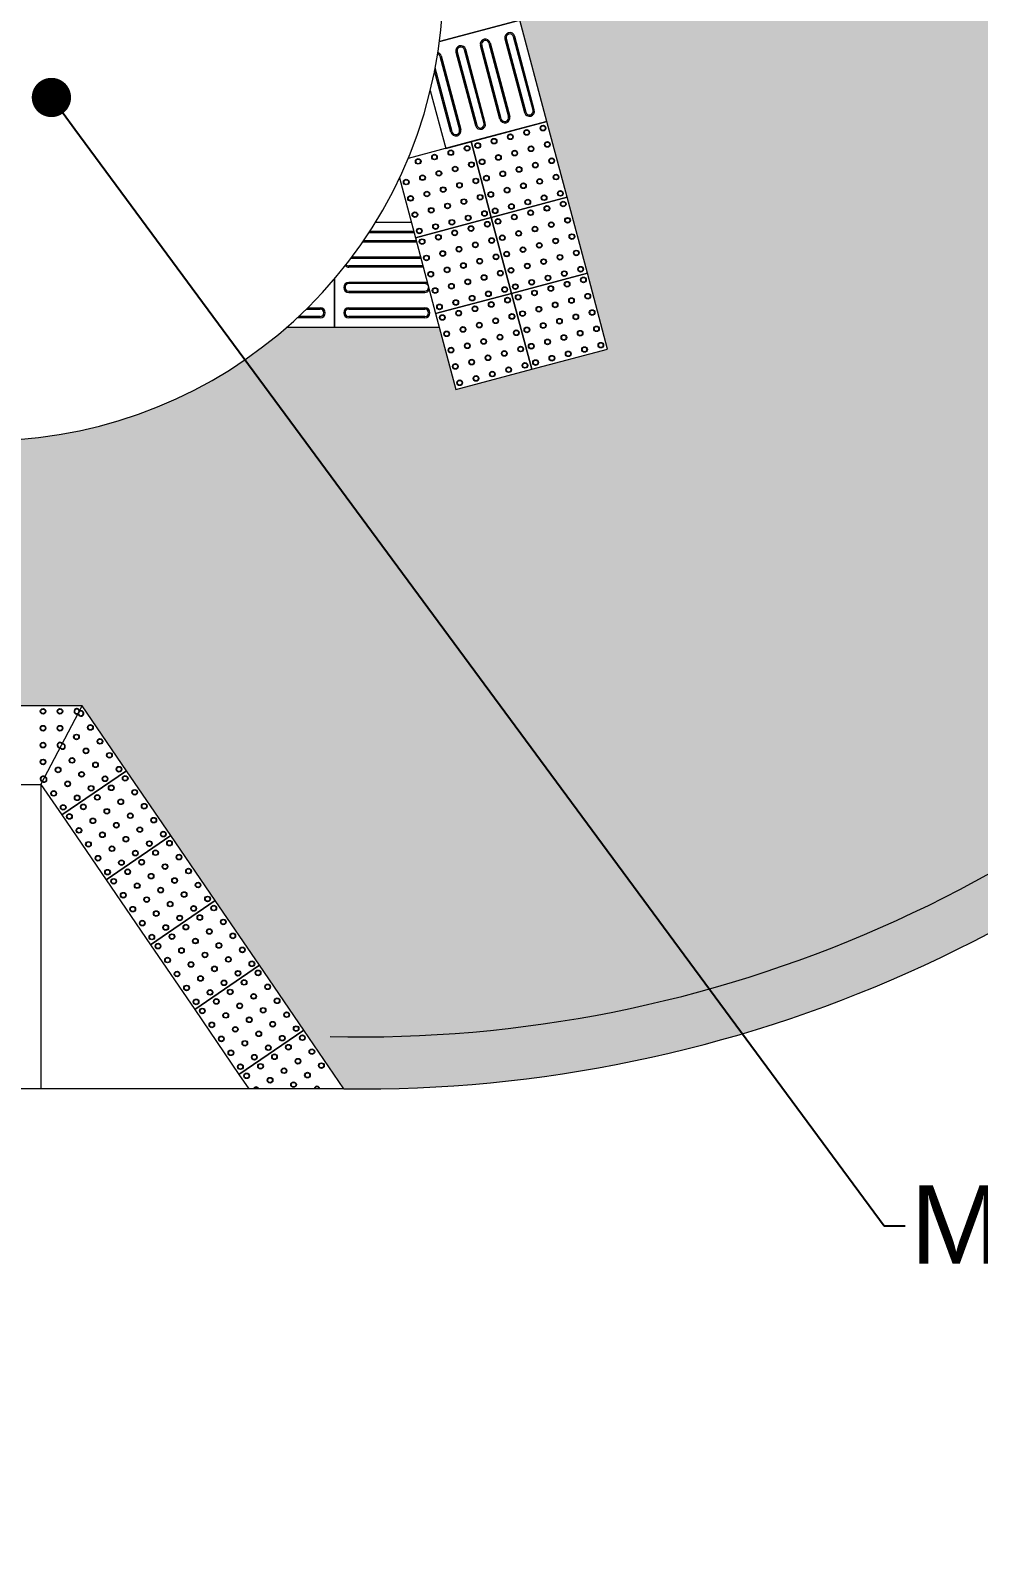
# Model space of a CAD drawing. Header units: millimetres. Extents: x -9997 to 44619, y -1295 to 91103.
# Drawn here: x 38626 to 38988, y 29958 to 30538 of the extents above; entities that cross this region are included whole.
import ezdxf
from ezdxf import colors
from ezdxf.entities.mleader import LeaderData, LeaderLine
from ezdxf.math import Vec2, Vec3

# ---------------------------------------------------------------- set-up
doc = ezdxf.new("R2010")
doc.units = ezdxf.units.MM
doc.header["$LTSCALE"] = 0.1
doc.layers.get('0').update_dxf_attribs({"lineweight": 5})
for name, color, linetype, lineweight in [('alvenaria', 5, 'Continuous', 9), ('alvenaria longe', 253, 'Continuous', 0), ('escada', 1, 'Continuous', 0)]:
    doc.layers.add(name, color=color, linetype=linetype, lineweight=lineweight)
doc.layers.add('indicação', color=3, linetype='Continuous')
doc.styles.get("Standard").update_dxf_attribs({"font": 'arial.ttf'})

# ---------------------------------------------------------------- blocks, each defined once
blk = doc.blocks.new('_Dot')
at = {"color": 0, "linetype": 'ByBlock', "lineweight": -2}
blk.add_line((-0.5, 0), (-1, 0), dxfattribs=at)
at = {"color": 0, "linetype": 'ByBlock', "const_width": 0.5}
blk.add_lwpolyline([(-0.25, 0, 1), (0.25, 0, 1)], format="xyb", close=True, dxfattribs=at)

msp = doc.modelspace()

# ---------------------------------------------------------------- hatches: boundary and pattern name
at = {"linetype": 'ByBlock', "true_color": 0xc7c8ca}
h = msp.add_hatch(dxfattribs=at)
h.set_pattern_fill('AR-BRSTD', color=9, scale=0.12, angle=90)
h.paths.add_polyline_path([(35971.007, 30529.035), (35986.007, 30529.035), (35986.007, 30532.119), (36016.008, 30532.119), (36046.008, 30532.119), (36076.008, 30532.119), (36106.008, 30532.119), (36136.008, 30532.119), (36166.008, 30532.119), (36196.008, 30532.119), (36226.008, 30532.119), (36256.007, 30532.119), (36271.008, 30529.035), (36271.008, 30368.22), (36303.021, 30368.22), (36343.021, 30368.22), (36357.976, 30368.22), (36350.252, 30397.209), (36342.528, 30426.198), (36334.774, 30455.3), (36327.05, 30484.288), (36319.326, 30513.277), (36311.602, 30542.266), (36308.466, 30554.035), (35455.705, 30554.035), (35455.705, 30144.035), (36417.709, 30144.035), (36412.043, 30165.3), (36404.319, 30194.288), (36396.595, 30223.277), (36388.871, 30252.266), (36381.147, 30281.254), (36373.424, 30310.243), (36368.634, 30328.22), (36343.021, 30328.22), (36303.021, 30328.22), (36263.021, 30328.22), (36256.007, 30328.24), (36256.007, 30322.119), (36256.007, 30292.119), (36226.007, 30292.119), (36196.007, 30292.119), (36166.007, 30292.119), (36136.007, 30292.119), (36106.007, 30292.119), (36076.007, 30292.119), (36046.007, 30292.119), (36016.007, 30292.119), (35986.007, 30292.119), (35986.007, 30322.119), (35986.007, 30329.035), (35971.007, 30329.035)])
h.paths.add_polyline_path([(35870.145, 30324.174), (35870.145, 30184.174), (35630.145, 30184.174), (35630.145, 30324.174)], flags=16)
h.paths.add_polyline_path([(35850.145, 30304.174), (35850.145, 30204.174), (35650.145, 30204.174), (35650.145, 30304.174)], flags=0)
h.paths.add_polyline_path([(36426.491, 30554.035), (36339.513, 30554.035), (36340.591, 30549.99), (36348.315, 30521.001), (36356.039, 30492.012), (36363.762, 30463.024), (36371.486, 30434.035), (36379.241, 30404.933), (36386.964, 30375.944), (36394.688, 30346.955), (36401.981, 30319.586), (36427.594, 30319.586), (36467.594, 30319.586), (36488.958, 30319.586)])
h.paths.add_polyline_path([(36707.491, 30554.035), (36426.491, 30554.035), (36488.958, 30319.586), (36507.594, 30319.586), (36547.594, 30319.586), (36587.594, 30319.586), (36627.594, 30319.586), (36667.594, 30319.586), (36707.594, 30319.586), (36747.594, 30319.586), (36769.958, 30319.586)])
h.paths.add_polyline_path([(36499.616, 30279.586), (36467.594, 30279.586), (36427.594, 30279.586), (36412.639, 30279.586), (36417.86, 30259.99), (36425.584, 30231.001), (36433.308, 30202.012), (36441.032, 30173.024), (36448.756, 30144.035), (36495.733, 30144.035), (36525.075, 30184.035)])
h.paths.add_polyline_path([(36780.616, 30279.586), (36747.594, 30279.586), (36707.594, 30279.586), (36667.594, 30279.586), (36627.594, 30279.586), (36587.594, 30279.586), (36547.594, 30279.586), (36507.594, 30279.586), (36499.616, 30279.586), (36525.075, 30184.035), (36806.075, 30184.035)])
h.paths.add_polyline_path([(36843.978, 30368.22), (36836.254, 30397.209), (36828.53, 30426.197), (36820.806, 30455.186), (36813.082, 30484.175), (36805.358, 30513.163), (36797.634, 30542.152), (36794.468, 30554.035), (36707.491, 30554.035), (36769.958, 30319.586), (36787.594, 30319.586), (36827.594, 30319.586), (36856.936, 30319.586), (36851.702, 30339.232)])
h.paths.add_polyline_path([(36874.873, 30252.266), (36867.594, 30279.586), (36827.594, 30279.586), (36787.594, 30279.586), (36780.616, 30279.586), (36806.075, 30184.035), (36856.264, 30144.174), (36903.674, 30144.174), (36898.045, 30165.3), (36890.321, 30194.288), (36882.597, 30223.277)])
h.paths.add_polyline_path([(38546.938, 30385.275), (38546.938, 30393.086, -0.3078084), (38433.836, 30554.035), (36825.515, 30554.035), (36826.623, 30549.876), (36834.347, 30520.887), (36842.071, 30491.899), (36849.795, 30462.91), (36857.518, 30433.921), (36865.242, 30404.933), (36872.966, 30375.944), (36880.69, 30346.955), (36888.414, 30317.967), (36896.138, 30288.978), (36903.862, 30259.99), (36911.586, 30231.001), (36919.31, 30202.012), (36927.034, 30173.024), (36934.72, 30144.174), (38394.936, 30144.174), (38403.43, 30156.608), (38420.352, 30181.38), (38437.274, 30206.152), (38454.196, 30230.924), (38471.117, 30255.696), (38488.076, 30280.522), (38488.104, 30280.468), (38495.836, 30280.468), (38525.836, 30280.468), (38546.938, 30280.468), (38546.938, 30305.275), (38546.938, 30345.275)])
h.paths.add_polyline_path([(37074.936, 30324.174), (37314.936, 30324.174), (37314.936, 30184.174), (37074.936, 30184.174)], flags=16)
h.paths.add_polyline_path([(37094.936, 30304.174), (37294.936, 30304.174), (37294.936, 30204.174), (37094.936, 30204.174)], flags=0)
h.paths.add_polyline_path([(37814.936, 30324.174), (37814.936, 30184.174), (37574.936, 30184.174), (37574.936, 30324.174)], flags=16)
h.paths.add_polyline_path([(37594.936, 30304.174), (37794.936, 30304.174), (37794.936, 30204.174), (37594.936, 30204.174)], flags=0)
h.paths.add_polyline_path([(37669.967, 30282.035), (37699.967, 30282.035), (37699.967, 30252.035), (37669.967, 30252.035)], flags=0)
h.paths.add_polyline_path([(38074.936, 30324.174), (38314.936, 30324.174), (38314.936, 30184.174), (38074.936, 30184.174)], flags=16)
h.paths.add_polyline_path([(38094.936, 30304.174), (38294.936, 30304.174), (38294.936, 30204.174), (38094.936, 30204.174)], flags=0)
h.paths.add_polyline_path([(39239.113, 30725.113), (39223.758, 30727.19), (39194.028, 30731.209), (39164.299, 30735.229), (39134.569, 30739.249), (39104.84, 30743.268), (39102.265, 30752.931), (39094.541, 30781.92), (39089.392, 30801.246), (39056.757, 30792.55), (39018.106, 30782.252), (38979.454, 30771.953), (38940.803, 30761.655), (38902.151, 30751.356), (38863.5, 30741.058), (38824.848, 30730.759), (38786.197, 30720.461), (38792.633, 30696.303), (38773.308, 30691.154), (38782.057, 30658.317), (38792.355, 30619.665), (38802.654, 30581.014), (38812.952, 30542.362), (38823.251, 30503.711), (38830.975, 30474.722), (38838.699, 30445.733), (38846.423, 30416.745), (38817.434, 30409.021), (38788.445, 30401.297), (38782.094, 30425.136), (38742.094, 30425.136), (38723.957, 30425.136, -0.0290874), (38707.908, 30412.652), (38885.284, 30172.328, 0.3809372)])
h.paths.add_polyline_path([(38707.908, 30412.652, -0.1839906), (38586.938, 30383.172), (38586.938, 30345.275), (38586.938, 30305.275), (38586.938, 30280.468), (38615.771, 30280.468), (38645.771, 30280.468), (38662.693, 30255.696), (38679.615, 30230.924), (38696.537, 30206.152), (38713.459, 30181.38), (38730.381, 30156.608), (38745.706, 30134.174, 0.0753172), (38897.909, 30155.221)])
h.paths.add_polyline_path([(39158.798, 30970.991), (39170.295, 30979.826), (38885.164, 32049.955), (38318.046, 32049.955), (38466.933, 31491.166, -0.3092385), (38600.144, 30991.208), (38669.536, 30730.773), (38679.269, 30733.366), (38717.921, 30743.664), (38711.484, 30767.822), (38740.473, 30775.546), (38769.462, 30783.269), (38775.898, 30759.112), (38814.55, 30769.411), (38853.201, 30779.709), (38891.853, 30790.008), (38930.504, 30800.306), (38969.156, 30810.605), (39007.807, 30820.903), (39046.459, 30831.202), (39079.093, 30839.897), (39071.369, 30868.886), (39063.646, 30897.875), (39087.434, 30916.154), (39111.222, 30934.433), (39135.01, 30952.712)])
at = {"layer": 'alvenaria', "linetype": 'ByBlock', "lineweight": 0, "true_color": 0xc7c8ca}
h = msp.add_hatch(color=9, dxfattribs=at)
h.dxf.hatch_style = 1
h.paths.add_polyline_path([(37074.936, 30324.174), (37074.936, 30184.174), (37314.936, 30184.174), (37314.936, 30324.174)])
h.paths.add_polyline_path([(37294.936, 30304.174), (37294.936, 30204.174), (37094.936, 30204.174), (37094.936, 30304.174)], flags=16)
h.paths.add_polyline_path([(35870.145, 30324.174), (35630.145, 30324.174), (35630.145, 30184.174), (35870.145, 30184.174)])
h.paths.add_polyline_path([(35850.145, 30204.174), (35650.145, 30204.174), (35650.145, 30304.174), (35850.145, 30304.174)], flags=16)
h.paths.add_polyline_path([(37574.936, 30324.174), (37574.936, 30184.174), (37814.936, 30184.174), (37814.936, 30324.174)])
h.paths.add_polyline_path([(37794.936, 30304.174), (37794.936, 30204.174), (37594.936, 30204.174), (37594.936, 30304.174)], flags=16)
h.paths.add_polyline_path([(37699.967, 30282.035), (37699.967, 30252.035), (37669.967, 30252.035), (37669.967, 30282.035)], flags=0)
h.paths.add_polyline_path([(38074.936, 30184.174), (38314.936, 30184.174), (38314.936, 30324.174), (38074.936, 30324.174)])
h.paths.add_polyline_path([(38094.936, 30304.174), (38294.936, 30304.174), (38294.936, 30204.174), (38094.936, 30204.174)], flags=16)
h.paths.add_polyline_path([(39259.807, 30721.559), (39259.598, 30722.343), (39253.487, 30723.17), (39239.113, 30725.113, -0.4686526), (38740.388, 30154.134), (38745.706, 30134.174, 0.46151)])
h.paths.add_polyline_path([(38905.862, 32049.955), (38885.164, 32049.955), (39170.295, 30979.826), (39182.586, 30989.271), (39187.476, 30993.028)])

# ---------------------------------------------------------------- linework, layer by layer
at = {"linetype": 'ByBlock', "lineweight": 0}
msp.add_arc((38608.723, 30556.718), 174.907, 180.878876, 68.608017, dxfattribs=at)
at = {"layer": 'alvenaria longe', "linetype": 'ByBlock', "lineweight": 0}
for centre, radius, start, end in [((38752.063, 30647.234), 493.238, 268.643663, 9.084691), ((38752.341, 30647.04), 512.909, 269.258801, 8.353987)]:
    msp.add_arc(centre, radius, start, end, dxfattribs=at)
at = {"layer": 'escada', "lineweight": 0}
for p, q in [((38782.169, 30534.16), (38812.952, 30542.362)), ((38794.262, 30495.987), (38770.233, 30489.584)), ((38801.986, 30466.998), (38794.262, 30495.987)), ((38766.915, 30482.101), (38772.998, 30459.274)), ((38772.998, 30459.274), (38801.986, 30466.998)), ((38736.631, 30428.66), (38727.861, 30428.66)), ((38736.631, 30429.167), (38728.403, 30429.167)), ((38731.384, 30432.031), (38736.631, 30432.031)), ((38731.896, 30432.537), (38736.631, 30432.537)), ((38629.933, 30250.468), (38629.933, 30134.174)), ((38659.933, 30250.468), (38659.933, 30250.468))]:
    msp.add_line(p, q, dxfattribs=at)
at = {"layer": 'escada', "linetype": 'ByBlock', "lineweight": 0}
for p, q in [((38629.933, 30250.468), (38645.771, 30280.468)), ((38709.374, 30134.174), (38424.436, 30134.174)), ((38745.706, 30134.174), (38709.374, 30134.174))]:
    msp.add_line(p, q, dxfattribs=at)
at = {"layer": 'escada', "lineweight": 0}
for points in [[(38778.709, 30515.52), (38784.599, 30493.412), (38823.251, 30503.711), (38812.952, 30542.362), (38782.169, 30534.16)], [(38805.328, 30504.588), (38797.843, 30532.683)], [(38805.818, 30504.719), (38798.332, 30532.814)], [(38801.099, 30533.551), (38808.585, 30505.456)], [(38801.589, 30533.681), (38809.074, 30505.586)], [(38807.208, 30535.178), (38814.693, 30507.084)], [(38807.697, 30535.309), (38815.183, 30507.214)], [(38817.95, 30507.951), (38810.464, 30536.046)], [(38818.439, 30508.082), (38810.954, 30536.177)], [(38782.369, 30528.56), (38789.855, 30500.466)], [(38782.859, 30528.691), (38790.344, 30500.596)], [(38788.478, 30530.188), (38795.963, 30502.093)], [(38788.967, 30530.318), (38796.453, 30502.223)], [(38799.22, 30502.961), (38791.734, 30531.056)], [(38799.709, 30503.091), (38792.224, 30531.186)], [(38786.598, 30499.598), (38780.355, 30523.03)], [(38787.088, 30499.728), (38780.575, 30524.17)], [(38771.436, 30465.136), (38757.738, 30465.136)], [(38752.928, 30457.736), (38773.408, 30457.736)], [(38753.274, 30458.242), (38773.273, 30458.242)], [(38772.51, 30461.106), (38755.184, 30461.106)], [(38772.375, 30461.612), (38755.513, 30461.612)], [(38748.379, 30451.414), (38775.092, 30451.414)], [(38748.759, 30451.921), (38774.957, 30451.921)], [(38775.855, 30448.55), (38747.556, 30448.55)], [(38775.99, 30448.044), (38747.556, 30448.044)], [(38723.957, 30425.136), (38742.094, 30425.136), (38742.094, 30443.559)], [(38742.094, 30443.559), (38742.094, 30425.136), (38782.094, 30425.136)], [(38776.631, 30442.229), (38747.556, 30442.229)], [(38776.631, 30441.723), (38747.556, 30441.723)], [(38747.556, 30438.858), (38776.631, 30438.858)], [(38747.556, 30438.352), (38776.631, 30438.352)], [(38747.556, 30432.537), (38776.631, 30432.537)], [(38747.556, 30432.031), (38776.631, 30432.031)], [(38776.631, 30429.167), (38747.556, 30429.167)], [(38776.631, 30428.66), (38747.556, 30428.66)], [(38645.771, 30280.468), (38645.771, 30280.468), (38615.771, 30280.468), (38615.771, 30250.468), (38629.933, 30250.468)], [(38629.933, 30250.468), (38637.921, 30238.774), (38662.693, 30255.696), (38645.771, 30280.468)], [(38745.706, 30134.174), (38730.381, 30156.608), (38705.609, 30139.686), (38709.374, 30134.174)]]:
    msp.add_lwpolyline(points, dxfattribs=at)
for points in [[(38830.975, 30474.722), (38823.251, 30503.711), (38794.262, 30495.987), (38801.986, 30466.998)], [(38838.699, 30445.733), (38830.975, 30474.722), (38801.986, 30466.998), (38809.71, 30438.01)], [(38809.71, 30438.01), (38801.986, 30466.998), (38772.998, 30459.274), (38780.722, 30430.286)], [(38846.423, 30416.745), (38838.699, 30445.733), (38809.71, 30438.01), (38817.434, 30409.021)], [(38817.434, 30409.021), (38809.71, 30438.01), (38780.722, 30430.286), (38788.445, 30401.297)], [(38654.843, 30214.002), (38679.615, 30230.924), (38662.693, 30255.696), (38637.921, 30238.774)], [(38671.765, 30189.23), (38696.537, 30206.152), (38679.615, 30230.924), (38654.843, 30214.002)], [(38688.687, 30164.458), (38713.459, 30181.38), (38696.537, 30206.152), (38671.765, 30189.23)], [(38705.609, 30139.686), (38730.381, 30156.608), (38713.459, 30181.38), (38688.687, 30164.458)]]:
    msp.add_lwpolyline(points, close=True, dxfattribs=at)
for centre, radius in [((38803.067, 30496.157), 1.075), ((38803.067, 30496.157), 0.883), ((38809.298, 30497.817), 1.075), ((38809.298, 30497.817), 0.883), ((38815.529, 30499.478), 1.075), ((38815.529, 30499.478), 0.883), ((38821.761, 30501.138), 1.075), ((38821.761, 30501.138), 0.883), ((38780.309, 30490.093), 1.075), ((38786.541, 30491.754), 1.075), ((38786.541, 30491.754), 0.883), ((38792.772, 30493.414), 1.075), ((38792.772, 30493.414), 0.883), ((38796.835, 30494.497), 1.075), ((38796.835, 30494.497), 0.883), ((38810.958, 30491.586), 1.075), ((38810.958, 30491.586), 0.883), ((38817.19, 30493.246), 1.075), ((38817.19, 30493.246), 0.883), ((38823.421, 30494.906), 1.075), ((38823.421, 30494.906), 0.883), ((38774.078, 30488.433), 1.075), ((38774.078, 30488.433), 0.883), ((38780.309, 30490.093), 0.883), ((38788.201, 30485.522), 1.075), ((38788.201, 30485.522), 0.883), ((38794.432, 30487.183), 1.075), ((38794.432, 30487.183), 0.883), ((38798.496, 30488.265), 1.075), ((38798.496, 30488.265), 0.883), ((38804.727, 30489.925), 1.075), ((38804.727, 30489.925), 0.883), ((38812.619, 30485.354), 1.075), ((38812.619, 30485.354), 0.883), ((38818.85, 30487.015), 1.075), ((38818.85, 30487.015), 0.883), ((38825.081, 30488.675), 1.075), ((38825.081, 30488.675), 0.883), ((38769.507, 30480.541), 1.075), ((38769.507, 30480.541), 0.883), ((38775.738, 30482.202), 1.075), ((38775.738, 30482.202), 0.883), ((38781.97, 30483.862), 1.075), ((38781.97, 30483.862), 0.883), ((38789.861, 30479.291), 1.075), ((38789.861, 30479.291), 0.883), ((38796.093, 30480.951), 1.075), ((38796.093, 30480.951), 0.883), ((38800.156, 30482.034), 1.075), ((38800.156, 30482.034), 0.883), ((38806.387, 30483.694), 1.075), ((38806.387, 30483.694), 0.883), ((38814.279, 30479.123), 1.075), ((38814.279, 30479.123), 0.883), ((38820.51, 30480.783), 1.075), ((38820.51, 30480.783), 0.883), ((38826.742, 30482.444), 1.075), ((38826.742, 30482.444), 0.883), ((38771.167, 30474.31), 1.075), ((38771.167, 30474.31), 0.883), ((38777.399, 30475.97), 1.075), ((38777.399, 30475.97), 0.883), ((38783.63, 30477.631), 1.075), ((38783.63, 30477.631), 0.883), ((38791.522, 30473.059), 1.075), ((38791.522, 30473.059), 0.883), ((38797.753, 30474.72), 1.075), ((38797.753, 30474.72), 0.883), ((38801.816, 30475.802), 1.075), ((38801.816, 30475.802), 0.883), ((38808.048, 30477.463), 1.075), ((38808.048, 30477.463), 0.883), ((38815.939, 30472.892), 1.075), ((38815.939, 30472.892), 0.883), ((38822.171, 30474.552), 1.075), ((38822.171, 30474.552), 0.883), ((38828.402, 30476.212), 1.075), ((38828.402, 30476.212), 0.883), ((38772.828, 30468.078), 1.075), ((38772.828, 30468.078), 0.883), ((38779.059, 30469.739), 1.075), ((38779.059, 30469.739), 0.883), ((38785.29, 30471.399), 1.075), ((38785.29, 30471.399), 0.883), ((38799.413, 30468.488), 1.075), ((38799.413, 30468.488), 0.883), ((38803.477, 30469.571), 1.075), ((38803.477, 30469.571), 0.883), ((38809.708, 30471.231), 1.075), ((38809.708, 30471.231), 0.883), ((38810.79, 30467.168), 1.075), ((38810.79, 30467.168), 0.883), ((38817.022, 30468.829), 1.075), ((38817.022, 30468.829), 0.883), ((38823.253, 30470.489), 1.075), ((38823.253, 30470.489), 0.883), ((38829.485, 30472.149), 1.075), ((38829.485, 30472.149), 0.883), ((38774.488, 30461.847), 1.075), ((38774.488, 30461.847), 0.883), ((38780.719, 30463.507), 1.075), ((38780.719, 30463.507), 0.883), ((38786.951, 30465.168), 1.075), ((38786.951, 30465.168), 0.883), ((38788.033, 30461.105), 1.075), ((38793.182, 30466.828), 1.075), ((38793.182, 30466.828), 0.883), ((38794.265, 30462.765), 1.075), ((38794.265, 30462.765), 0.883), ((38800.496, 30464.425), 1.075), ((38800.496, 30464.425), 0.883), ((38804.559, 30465.508), 1.075), ((38804.559, 30465.508), 0.883), ((38818.682, 30462.597), 1.075), ((38818.682, 30462.597), 0.883), ((38824.914, 30464.257), 1.075), ((38824.914, 30464.257), 0.883), ((38831.145, 30465.918), 1.075), ((38831.145, 30465.918), 0.883), ((38775.57, 30457.784), 1.075), ((38775.57, 30457.784), 0.883), ((38781.802, 30459.444), 1.075), ((38781.802, 30459.444), 0.883), ((38788.033, 30461.105), 0.883), ((38795.925, 30456.534), 1.075), ((38795.925, 30456.534), 0.883), ((38802.156, 30458.194), 1.075), ((38802.156, 30458.194), 0.883), ((38806.219, 30459.277), 1.075), ((38806.219, 30459.277), 0.883), ((38812.451, 30460.937), 1.075), ((38812.451, 30460.937), 0.883), ((38820.343, 30456.366), 1.075), ((38820.343, 30456.366), 0.883), ((38826.574, 30458.026), 1.075), ((38826.574, 30458.026), 0.883), ((38832.805, 30459.686), 1.075), ((38832.805, 30459.686), 0.883), ((38777.231, 30451.553), 1.075), ((38777.231, 30451.553), 0.883), ((38783.462, 30453.213), 1.075), ((38783.462, 30453.213), 0.883), ((38789.694, 30454.873), 1.075), ((38789.694, 30454.873), 0.883), ((38797.585, 30450.302), 1.075), ((38797.585, 30450.302), 0.883), ((38803.817, 30451.963), 1.075), ((38803.817, 30451.963), 0.883), ((38807.88, 30453.045), 1.075), ((38807.88, 30453.045), 0.883), ((38814.111, 30454.705), 1.075), ((38814.111, 30454.705), 0.883), ((38822.003, 30450.134), 1.075), ((38822.003, 30450.134), 0.883), ((38828.234, 30451.795), 1.075), ((38828.234, 30451.795), 0.883), ((38834.466, 30453.455), 1.075), ((38834.466, 30453.455), 0.883), ((38778.891, 30445.321), 1.075), ((38778.891, 30445.321), 0.883), ((38785.122, 30446.982), 1.075), ((38785.122, 30446.982), 0.883), ((38791.354, 30448.642), 1.075), ((38791.354, 30448.642), 0.883), ((38799.246, 30444.071), 1.075), ((38799.246, 30444.071), 0.883), ((38805.477, 30445.731), 1.075), ((38805.477, 30445.731), 0.883), ((38809.54, 30446.814), 1.075), ((38809.54, 30446.814), 0.883), ((38815.771, 30448.474), 1.075), ((38815.771, 30448.474), 0.883), ((38823.663, 30443.903), 1.075), ((38823.663, 30443.903), 0.883), ((38829.895, 30445.563), 1.075), ((38829.895, 30445.563), 0.883), ((38836.126, 30447.224), 1.075), ((38836.126, 30447.224), 0.883), ((38780.551, 30439.09), 1.075), ((38780.551, 30439.09), 0.883), ((38786.783, 30440.75), 1.075), ((38786.783, 30440.75), 0.883), ((38793.014, 30442.411), 1.075), ((38793.014, 30442.411), 0.883), ((38800.906, 30437.839), 1.075), ((38807.137, 30439.5), 1.075), ((38807.137, 30439.5), 0.883), ((38811.2, 30440.582), 1.075), ((38811.2, 30440.582), 0.883), ((38817.432, 30442.243), 1.075), ((38817.432, 30442.243), 0.883), ((38818.514, 30438.18), 1.075), ((38818.514, 30438.18), 0.883), ((38824.746, 30439.84), 1.075), ((38824.746, 30439.84), 0.883), ((38830.977, 30441.5), 1.075), ((38830.977, 30441.5), 0.883), ((38837.209, 30443.161), 1.075), ((38837.209, 30443.161), 0.883), ((38782.212, 30432.858), 1.075), ((38782.212, 30432.858), 0.883), ((38788.443, 30434.519), 1.075), ((38788.443, 30434.519), 0.883), ((38794.675, 30436.179), 1.075), ((38794.675, 30436.179), 0.883), ((38795.757, 30432.116), 1.075), ((38800.906, 30437.839), 0.883), ((38801.989, 30433.776), 1.075), ((38801.989, 30433.776), 0.883), ((38808.22, 30435.437), 1.075), ((38808.22, 30435.437), 0.883), ((38812.283, 30436.519), 1.075), ((38812.283, 30436.519), 0.883), ((38826.406, 30433.609), 1.075), ((38826.406, 30433.609), 0.883), ((38832.637, 30435.269), 1.075), ((38832.637, 30435.269), 0.883), ((38838.869, 30436.929), 1.075), ((38838.869, 30436.929), 0.883), ((38783.294, 30428.795), 1.075), ((38783.294, 30428.795), 0.883), ((38789.526, 30430.456), 1.075), ((38789.526, 30430.456), 0.883), ((38795.757, 30432.116), 0.883), ((38803.649, 30427.545), 1.075), ((38803.649, 30427.545), 0.883), ((38809.88, 30429.205), 1.075), ((38809.88, 30429.205), 0.883), ((38813.943, 30430.288), 1.075), ((38813.943, 30430.288), 0.883), ((38820.175, 30431.948), 1.075), ((38820.175, 30431.948), 0.883), ((38828.066, 30427.377), 1.075), ((38828.066, 30427.377), 0.883), ((38834.298, 30429.037), 1.075), ((38834.298, 30429.037), 0.883), ((38840.529, 30430.698), 1.075), ((38840.529, 30430.698), 0.883), ((38784.955, 30422.564), 1.075), ((38784.955, 30422.564), 0.883), ((38791.186, 30424.224), 1.075), ((38791.186, 30424.224), 0.883), ((38797.417, 30425.885), 1.075), ((38797.417, 30425.885), 0.883), ((38805.309, 30421.314), 1.075), ((38805.309, 30421.314), 0.883), ((38811.541, 30422.974), 1.075), ((38811.541, 30422.974), 0.883), ((38815.604, 30424.056), 1.075), ((38815.604, 30424.056), 0.883), ((38821.835, 30425.717), 1.075), ((38821.835, 30425.717), 0.883), ((38829.727, 30421.146), 1.075), ((38829.727, 30421.146), 0.883), ((38835.958, 30422.806), 1.075), ((38835.958, 30422.806), 0.883), ((38842.19, 30424.466), 1.075), ((38842.19, 30424.466), 0.883), ((38786.615, 30416.333), 1.075), ((38786.615, 30416.333), 0.883), ((38792.846, 30417.993), 1.075), ((38792.846, 30417.993), 0.883), ((38799.078, 30419.653), 1.075), ((38799.078, 30419.653), 0.883), ((38806.969, 30415.082), 1.075), ((38806.969, 30415.082), 0.883), ((38813.201, 30416.743), 1.075), ((38813.201, 30416.743), 0.883), ((38817.264, 30417.825), 1.075), ((38817.264, 30417.825), 0.883), ((38823.495, 30419.485), 1.075), ((38823.495, 30419.485), 0.883), ((38831.387, 30414.914), 1.075), ((38831.387, 30414.914), 0.883), ((38837.618, 30416.575), 1.075), ((38837.618, 30416.575), 0.883), ((38843.85, 30418.235), 1.075), ((38843.85, 30418.235), 0.883), ((38788.275, 30410.101), 1.075), ((38788.275, 30410.101), 0.883), ((38794.507, 30411.762), 1.075), ((38794.507, 30411.762), 0.883), ((38800.738, 30413.422), 1.075), ((38800.738, 30413.422), 0.883), ((38808.63, 30408.851), 1.075), ((38814.861, 30410.511), 1.075), ((38814.861, 30410.511), 0.883), ((38818.924, 30411.594), 1.075), ((38818.924, 30411.594), 0.883), ((38825.156, 30413.254), 1.075), ((38825.156, 30413.254), 0.883), ((38789.936, 30403.87), 1.075), ((38789.936, 30403.87), 0.883), ((38796.167, 30405.53), 1.075), ((38796.167, 30405.53), 0.883), ((38802.398, 30407.19), 1.075), ((38802.398, 30407.19), 0.883), ((38808.63, 30408.851), 0.883), ((38630.771, 30278.365), 1.075), ((38630.771, 30278.365), 0.883), ((38637.22, 30278.365), 1.075), ((38637.22, 30278.365), 0.883), ((38630.771, 30271.917), 1.075), ((38630.771, 30271.917), 0.883), ((38637.22, 30271.917), 1.075), ((38637.22, 30271.917), 0.883), ((38648.858, 30272.221), 1.075), ((38648.858, 30272.221), 0.883), ((38630.771, 30265.468), 1.075), ((38630.771, 30265.468), 0.883), ((38643.533, 30268.583), 1.075), ((38643.533, 30268.583), 0.883), ((38652.496, 30266.896), 1.075), ((38652.496, 30266.896), 0.883), ((38630.771, 30259.019), 1.075), ((38630.771, 30259.019), 0.883), ((38641.846, 30259.621), 1.075), ((38641.846, 30259.621), 0.883), ((38647.171, 30263.258), 1.075), ((38647.171, 30263.258), 0.883), ((38650.808, 30257.934), 1.075), ((38656.133, 30261.571), 1.075), ((38656.133, 30261.571), 0.883), ((38636.521, 30255.983), 1.075), ((38636.521, 30255.983), 0.883), ((38645.483, 30254.296), 1.075), ((38645.483, 30254.296), 0.883), ((38650.808, 30257.934), 0.883), ((38654.446, 30252.609), 1.075), ((38654.446, 30252.609), 0.883), ((38659.771, 30256.246), 1.075), ((38659.771, 30256.246), 0.883), ((38662.143, 30252.774), 1.075), ((38662.143, 30252.774), 0.883), ((38634.834, 30247.021), 1.075), ((38634.834, 30247.021), 0.883), ((38640.158, 30250.658), 1.075), ((38640.158, 30250.658), 0.883), ((38649.121, 30248.971), 1.075), ((38649.121, 30248.971), 0.883), ((38656.818, 30249.136), 1.075), ((38656.818, 30249.136), 0.883), ((38665.78, 30247.449), 1.075), ((38665.78, 30247.449), 0.883), ((38638.471, 30241.696), 1.075), ((38638.471, 30241.696), 0.883), ((38643.796, 30245.333), 1.075), ((38643.796, 30245.333), 0.883), ((38646.168, 30241.861), 1.075), ((38646.168, 30241.861), 0.883), ((38651.493, 30245.499), 1.075), ((38651.493, 30245.499), 0.883), ((38660.455, 30243.812), 1.075), ((38660.455, 30243.812), 0.883), ((38669.418, 30242.124), 1.075), ((38669.418, 30242.124), 0.883), ((38640.843, 30238.224), 1.075), ((38640.843, 30238.224), 0.883), ((38649.805, 30236.536), 1.075), ((38649.805, 30236.536), 0.883), ((38655.13, 30240.174), 1.075), ((38655.13, 30240.174), 0.883), ((38658.768, 30234.849), 1.075), ((38658.768, 30234.849), 0.883), ((38664.093, 30238.487), 1.075), ((38664.093, 30238.487), 0.883), ((38673.055, 30236.799), 1.075), ((38673.055, 30236.799), 0.883), ((38644.48, 30232.899), 1.075), ((38644.48, 30232.899), 0.883), ((38653.443, 30231.212), 1.075), ((38653.443, 30231.212), 0.883), ((38662.405, 30229.524), 1.075), ((38662.405, 30229.524), 0.883), ((38667.73, 30233.162), 1.075), ((38667.73, 30233.162), 0.883), ((38676.693, 30231.474), 1.075), ((38676.693, 30231.474), 0.883), ((38648.118, 30227.574), 1.075), ((38648.118, 30227.574), 0.883), ((38657.08, 30225.887), 1.075), ((38657.08, 30225.887), 0.883), ((38666.043, 30224.199), 1.075), ((38666.043, 30224.199), 0.883), ((38671.368, 30227.837), 1.075), ((38671.368, 30227.837), 0.883), ((38673.74, 30224.365), 1.075), ((38673.74, 30224.365), 0.883), ((38679.065, 30228.002), 1.075), ((38679.065, 30228.002), 0.883), ((38651.755, 30222.249), 1.075), ((38651.755, 30222.249), 0.883), ((38660.718, 30220.562), 1.075), ((38660.718, 30220.562), 0.883), ((38668.415, 30220.727), 1.075), ((38668.415, 30220.727), 0.883), ((38677.377, 30219.04), 1.075), ((38677.377, 30219.04), 0.883), ((38682.702, 30222.677), 1.075), ((38682.702, 30222.677), 0.883), ((38686.34, 30217.352), 1.075), ((38686.34, 30217.352), 0.883), ((38655.393, 30216.924), 1.075), ((38655.393, 30216.924), 0.883), ((38657.765, 30213.452), 1.075), ((38657.765, 30213.452), 0.883), ((38663.09, 30217.09), 1.075), ((38663.09, 30217.09), 0.883), ((38666.727, 30211.765), 1.075), ((38666.727, 30211.765), 0.883), ((38672.052, 30215.402), 1.075), ((38672.052, 30215.402), 0.883), ((38681.015, 30213.715), 1.075), ((38681.015, 30213.715), 0.883), ((38689.977, 30212.027), 1.075), ((38689.977, 30212.027), 0.883), ((38661.402, 30208.127), 1.075), ((38661.402, 30208.127), 0.883), ((38670.365, 30206.44), 1.075), ((38670.365, 30206.44), 0.883), ((38675.69, 30210.077), 1.075), ((38675.69, 30210.077), 0.883), ((38684.652, 30208.39), 1.075), ((38684.652, 30208.39), 0.883), ((38693.615, 30206.702), 1.075), ((38693.615, 30206.702), 0.883), ((38665.04, 30202.802), 1.075), ((38665.04, 30202.802), 0.883), ((38674.002, 30201.115), 1.075), ((38674.002, 30201.115), 0.883), ((38679.327, 30204.752), 1.075), ((38679.327, 30204.752), 0.883), ((38688.29, 30203.065), 1.075), ((38688.29, 30203.065), 0.883), ((38695.987, 30203.23), 1.075), ((38695.987, 30203.23), 0.883), ((38668.677, 30197.477), 1.075), ((38668.677, 30197.477), 0.883), ((38677.64, 30195.79), 1.075), ((38677.64, 30195.79), 0.883), ((38682.965, 30199.427), 1.075), ((38682.965, 30199.427), 0.883), ((38685.337, 30195.955), 1.075), ((38685.337, 30195.955), 0.883), ((38690.662, 30199.593), 1.075), ((38690.662, 30199.593), 0.883), ((38694.299, 30194.268), 1.075), ((38694.299, 30194.268), 0.883), ((38699.624, 30197.905), 1.075), ((38699.624, 30197.905), 0.883), ((38672.315, 30192.152), 1.075), ((38672.315, 30192.152), 0.883), ((38674.687, 30188.68), 1.075), ((38674.687, 30188.68), 0.883), ((38680.012, 30192.318), 1.075), ((38680.012, 30192.318), 0.883), ((38688.974, 30190.63), 1.075), ((38688.974, 30190.63), 0.883), ((38697.937, 30188.943), 1.075), ((38697.937, 30188.943), 0.883), ((38703.262, 30192.58), 1.075), ((38703.262, 30192.58), 0.883), ((38678.324, 30183.355), 1.075), ((38678.324, 30183.355), 0.883), ((38683.649, 30186.993), 1.075), ((38683.649, 30186.993), 0.883), ((38692.612, 30185.305), 1.075), ((38692.612, 30185.305), 0.883), ((38701.574, 30183.618), 1.075), ((38701.574, 30183.618), 0.883), ((38706.899, 30187.255), 1.075), ((38706.899, 30187.255), 0.883), ((38681.962, 30178.03), 1.075), ((38681.962, 30178.03), 0.883), ((38687.287, 30181.668), 1.075), ((38687.287, 30181.668), 0.883), ((38696.249, 30179.98), 1.075), ((38696.249, 30179.98), 0.883), ((38705.212, 30178.293), 1.075), ((38705.212, 30178.293), 0.883), ((38710.537, 30181.93), 1.075), ((38710.537, 30181.93), 0.883), ((38712.909, 30178.458), 1.075), ((38712.909, 30178.458), 0.883), ((38685.599, 30172.705), 1.075), ((38685.599, 30172.705), 0.883), ((38690.924, 30176.343), 1.075), ((38690.924, 30176.343), 0.883), ((38694.562, 30171.018), 1.075), ((38694.562, 30171.018), 0.883), ((38699.887, 30174.655), 1.075), ((38699.887, 30174.655), 0.883), ((38702.259, 30171.183), 1.075), ((38702.259, 30171.183), 0.883), ((38707.584, 30174.821), 1.075), ((38707.584, 30174.821), 0.883), ((38716.546, 30173.133), 1.075), ((38716.546, 30173.133), 0.883), ((38689.237, 30167.38), 1.075), ((38689.237, 30167.38), 0.883), ((38696.934, 30167.546), 1.075), ((38696.934, 30167.546), 0.883), ((38705.896, 30165.858), 1.075), ((38705.896, 30165.858), 0.883), ((38711.221, 30169.496), 1.075), ((38711.221, 30169.496), 0.883), ((38720.184, 30167.808), 1.075), ((38720.184, 30167.808), 0.883), ((38691.609, 30163.908), 1.075), ((38691.609, 30163.908), 0.883), ((38700.571, 30162.221), 1.075), ((38700.571, 30162.221), 0.883), ((38709.534, 30160.533), 1.075), ((38709.534, 30160.533), 0.883), ((38714.859, 30164.171), 1.075), ((38714.859, 30164.171), 0.883), ((38723.821, 30162.484), 1.075), ((38723.821, 30162.484), 0.883), ((38695.246, 30158.583), 1.075), ((38695.246, 30158.583), 0.883), ((38704.209, 30156.896), 1.075), ((38704.209, 30156.896), 0.883), ((38713.171, 30155.208), 1.075), ((38713.171, 30155.208), 0.883), ((38718.496, 30158.846), 1.075), ((38718.496, 30158.846), 0.883), ((38722.134, 30153.521), 1.075), ((38722.134, 30153.521), 0.883), ((38727.459, 30157.159), 1.075), ((38727.459, 30157.159), 0.883), ((38729.831, 30153.686), 1.075), ((38729.831, 30153.686), 0.883), ((38698.884, 30153.258), 1.075), ((38698.884, 30153.258), 0.883), ((38702.521, 30147.933), 1.075), ((38702.521, 30147.933), 0.883), ((38707.846, 30151.571), 1.075), ((38707.846, 30151.571), 0.883), ((38716.809, 30149.883), 1.075), ((38716.809, 30149.883), 0.883), ((38724.506, 30150.049), 1.075), ((38724.506, 30150.049), 0.883), ((38733.468, 30148.362), 1.075), ((38733.468, 30148.362), 0.883), ((38706.159, 30142.608), 1.075), ((38706.159, 30142.608), 0.883), ((38711.484, 30146.246), 1.075), ((38711.484, 30146.246), 0.883), ((38713.856, 30142.774), 1.075), ((38713.856, 30142.774), 0.883), ((38719.181, 30146.411), 1.075), ((38719.181, 30146.411), 0.883), ((38728.143, 30144.724), 1.075), ((38728.143, 30144.724), 0.883), ((38737.106, 30143.037), 1.075), ((38737.106, 30143.037), 0.883), ((38708.531, 30139.136), 1.075), ((38708.531, 30139.136), 0.883), ((38717.493, 30137.449), 1.075), ((38717.493, 30137.449), 0.883), ((38722.818, 30141.086), 1.075), ((38722.818, 30141.086), 0.883), ((38731.781, 30139.399), 1.075), ((38731.781, 30139.399), 0.883), ((38726.456, 30135.761), 1.075), ((38726.456, 30135.761), 0.883)]:
    msp.add_circle(centre, radius, dxfattribs=at)
for centre, radius, start, end in [((38809.081, 30535.678), 1.938, 14.919588, 194.919588), ((38790.351, 30530.687), 1.938, 14.919588, 194.919588), ((38790.351, 30530.687), 1.432, 14.919588, 194.919588), ((38799.716, 30533.182), 1.938, 14.919588, 194.919588), ((38799.716, 30533.182), 1.432, 14.919588, 194.919588), ((38809.081, 30535.678), 1.432, 14.919588, 194.919588), ((38780.986, 30528.192), 1.432, 14.919588, 68.794934), ((38780.986, 30528.192), 1.938, 14.919588, 72.052058), ((38797.836, 30502.592), 1.938, 194.919588, 14.919588), ((38797.836, 30502.592), 1.432, 194.919588, 14.919588), ((38807.201, 30505.087), 1.938, 194.919588, 14.919588), ((38807.201, 30505.087), 1.432, 194.919588, 14.919588), ((38816.566, 30507.583), 1.938, 194.919588, 14.919588), ((38816.566, 30507.583), 1.432, 194.919588, 14.919588), ((38788.471, 30500.097), 1.938, 194.919588, 14.919588), ((38788.471, 30500.097), 1.432, 194.919588, 14.919588), ((38747.556, 30449.982), 1.938, 225.822077, 269.999997), ((38747.556, 30449.982), 1.432, 223.660448, 269.999997), ((38747.556, 30440.29), 1.938, 89.999997, 269.999997), ((38747.556, 30440.29), 1.432, 89.999997, 269.999997), ((38776.631, 30440.291), 1.938, 59.666217, 89.999997), ((38776.631, 30440.291), 1.432, 30.906676, 89.999997), ((38776.631, 30440.291), 1.432, 269.999997, 358.932501), ((38776.631, 30440.291), 1.938, 269.999997, 330.17296), ((38736.631, 30430.599), 1.938, 269.999997, 89.999997), ((38736.631, 30430.599), 1.432, 269.999997, 89.999997), ((38747.556, 30430.599), 1.938, 89.999997, 269.999997), ((38747.556, 30430.599), 1.432, 89.999997, 269.999997), ((38776.631, 30430.599), 1.938, 269.999997, 89.999997), ((38776.631, 30430.599), 1.432, 269.999997, 89.999997), ((38643.668, 30278.365), 1.075, 7.423284, 296.914173), ((38643.668, 30278.365), 0.883, 338.18922, 326.148237), ((38645.221, 30277.546), 1.075, 187.423284, 116.914173), ((38645.221, 30277.546), 0.883, 158.189219, 146.148238), ((38637.22, 30265.468), 1.075, 30.828321, 273.509136), ((38637.22, 30265.468), 0.883, 22.865396, 281.472061), ((38638.208, 30264.946), 1.075, 210.828321, 93.509136), ((38638.208, 30264.946), 0.883, 202.865396, 101.472061), ((38630.771, 30252.57), 1.075, 49.245369, 255.092088), ((38630.771, 30252.57), 0.883, 46.363544, 257.973913), ((38631.196, 30252.346), 1.075, 229.245369, 75.092088), ((38631.196, 30252.346), 0.883, 226.363544, 77.973913), ((38712.168, 30133.811), 1.075, 19.716319, 160.283676), ((38712.168, 30133.811), 0.883, 24.258575, 155.74142), ((38735.418, 30134.074), 1.075, 5.332211, 174.667784), ((38735.418, 30134.074), 0.883, 6.498344, 173.50165)]:
    msp.add_arc(centre, radius, start, end, dxfattribs=at)

# ---------------------------------------------------------------- leaders
at = {"layer": 'indicação', "color": 18, "linetype": 'ByBlock', "true_color": 0x000000}
ml = msp.add_multileader_mtext('Standard', dxfattribs=at)
ml.set_content('Marquize\\P   i: 2%', color=(0, 0, 0))
ml.set_leader_properties()
ml.set_arrow_properties(name='DOT')
ml.build(insert=Vec2(0, 0))
ml.multileader.update_dxf_attribs({"arrow_head_size": 15})
ctx = ml.context
ctx.base_point, ctx.char_height, ctx.arrow_head_size, ctx.plane_origin = Vec3(38960.094, 30081.808), 30, 15, Vec3(38662.852, 30596.187)
notes = []
notes.append((ctx, [(0, (1, 1, 0), (38952.094, 30081.808), (1, 0), 8, [(0, [(38633.958, 30512.846)], 0, [])])]))
ctx.mtext.insert, ctx.mtext.flow_direction = Vec3(38962.094, 30097.36), 5
for ctx, leaders in notes:
    for number, flags, end, landing, length, lines in leaders:
        leader = LeaderData()
        leader.index, (leader.has_last_leader_line, leader.has_dogleg_vector, leader.attachment_direction) = number, flags
        leader.last_leader_point, leader.dogleg_vector, leader.dogleg_length = Vec3(end), Vec3(landing), length
        for number, points, colour, breaks in lines:
            line = LeaderLine()
            line.index, line.vertices, line.color, line.breaks = number, Vec3.list(points), colors.encode_raw_color(colour), breaks
            leader.lines.append(line)
        ctx.leaders.append(leader)

doc.saveas('drawing.dxf')
